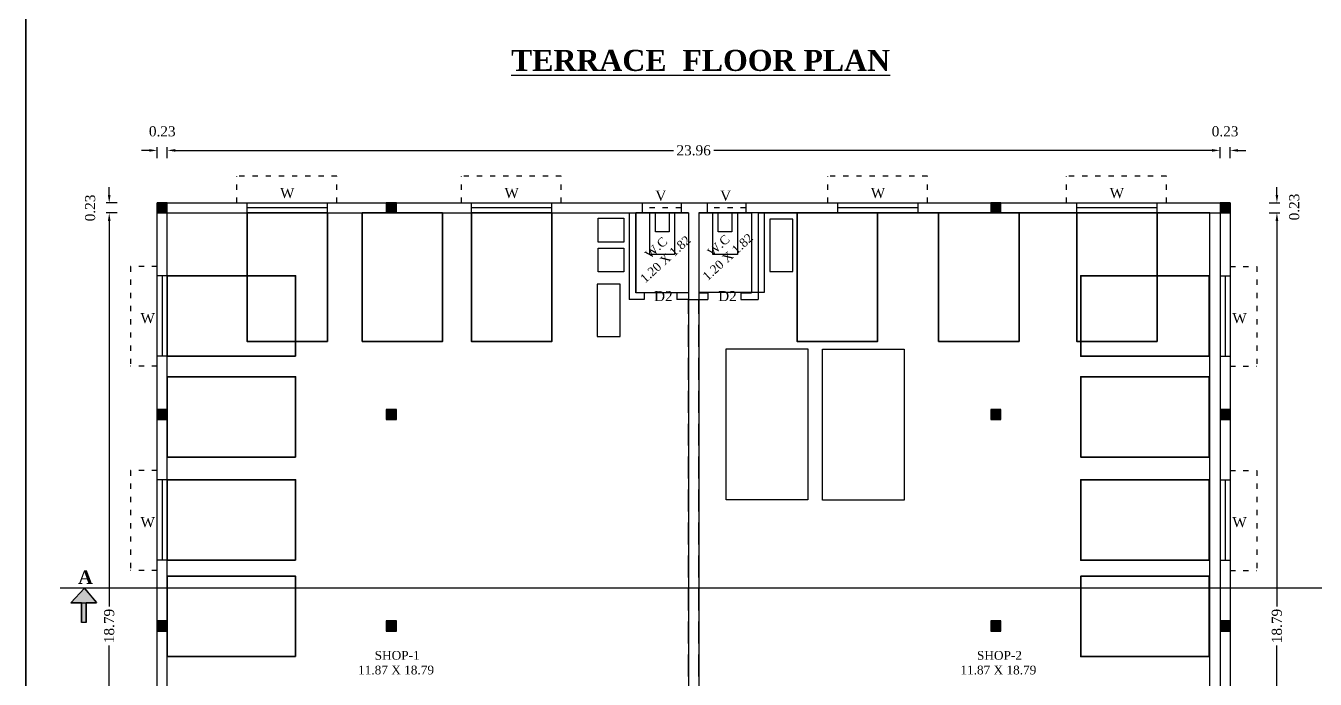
# Model space of a CAD drawing. Header units: metres. Extents: x 17422 to 45078, y -24482 to 1021.
# Drawn here: x 44910.15 to 44939.5, y -24435.72 to -24420.85 of the extents above; entities that cross this region are included whole.
import ezdxf

# ---------------------------------------------------------------- set-up
doc = ezdxf.new("R2010")
doc.units = ezdxf.units.M
doc.header["$MEASUREMENT"] = 0
doc.header["$PDMODE"] = 34
for name, pattern in [('ACAD_ISO03W100', [30, 12, -18]), ('DASHED', [0.75, 0.5, -0.25]), ('HIDDEN', [0.375, 0.25, -0.125]), ('PHANTOM2', [1.25, 0.625, -0.125, 0.125, -0.125, 0.125, -0.125])]:
    doc.linetypes.add(name, pattern=pattern)
for name, color, linetype in [('0 @ 1', 7, 'Continuous'), ('BLK_1_FLR_0_CARPET_AREA', 27, 'Continuous'), ('BLK_1_FLR_0_DRINKING_WATER', 7, 'Continuous'), ('BLK_1_FLR_0_REGULAR_ROOM_1', 3, 'Continuous'), ('BLK_1_FLR_0_ROOM_1_LIGHT_VENTILATION_1', 3, 'Continuous'), ('BLK_1_FLR_0_SP_WC', 233, 'Continuous'), ('BLK_1_FLR_0_URINAL', 235, 'Continuous'), ('BLK_1_FLR_0_WASH', 55, 'Continuous'), ('BLK_1_FLR_0_WATER_CLOSET', 213, 'Continuous'), ('TOILET_VENTILATION', 6, 'Continuous')]:
    doc.layers.add(name, color=color, linetype=linetype)
doc.layers.add('BLK_1_FLR_0_BLT_UP_AREA', color=8, linetype='Continuous', plot=False)
doc.layers.add('BLK_1_FLR_0_ROOF_AREA', color=54, linetype='Continuous', lineweight=18)
doc.styles.add('CODE', font='tahoma.ttf', dxfattribs={"height": 0.6})
doc.styles.add('plan9', font='times.ttf', dxfattribs={"height": 9})
doc.styles.get("Standard").update_dxf_attribs({"font": 'times.ttf', "height": 0.23})
doc.dimstyles.new('OUTER', dxfattribs={"dimscale": 0, "dimtxt": 0.3, "dimasz": 0.18, "dimexe": 0.18, "dimexo": 0.0625, "dimgap": 0.09, "dimtad": 0, "dimzin": 0, "dimdsep": 46, "dimtxsty": 'CODE', "dimcen": 0.09, "dimse1": 1, "dimse2": 1, "dimclrd": 256, "dimclrt": 6, "dimadec": 0, "dimazin": 0, "dimtfac": 1, "dimtofl": 0, "dimtmove": 0, "dimatfit": 3, "dimfxl": 0, "dimtolj": 1, "dimtzin": 0, "dimarcsym": 0})

# ---------------------------------------------------------------- blocks, each defined once
blk = doc.blocks.new('*D157')
at = {"color": 0, "linetype": 'HIDDEN', "lineweight": -2}
for p, q in [((44913.14, -24423.866), (44913.14, -24423.506)), ((44913.37, -24423.866), (44913.37, -24423.506))]:
    blk.add_line(p, q, dxfattribs=at)
at = {"color": 0, "linetype": 'PHANTOM2', "lineweight": -2}
for p, q in [((44912.96, -24423.686), (44912.78, -24423.686)), ((44913.55, -24423.686), (44913.73, -24423.686))]:
    blk.add_line(p, q, dxfattribs=at)
at = {"color": 0, "lineweight": 30}
for points in [[(44912.96, -24423.656), (44912.96, -24423.716), (44913.14, -24423.686)], [(44913.55, -24423.656), (44913.55, -24423.716), (44913.37, -24423.686)]]:
    blk.add_solid(points, dxfattribs=at)
at = {"layer": 'Defpoints', "color": 0, "lineweight": 30}
for p in [(44913.37, -24423.686), (44913.14, -24424.88), (44913.37, -24425.11)]:
    blk.add_point(p, dxfattribs=at)
at = {"color": 0, "lineweight": -3, "insert": (44913.255, -24423.254), "char_height": 0.23, "attachment_point": 5}
blk.add_mtext('\\A1;0.23', dxfattribs=at)
blk = doc.blocks.new('*D158')
at = {"color": 0, "linetype": 'HIDDEN', "lineweight": -2}
for p, q in [((44913.37, -24423.866), (44913.37, -24423.506)), ((44937.331, -24423.866), (44937.331, -24423.506))]:
    blk.add_line(p, q, dxfattribs=at)
at = {"color": 0, "lineweight": -2}
for p, q in [((44913.55, -24423.686), (44924.888, -24423.686)), ((44937.151, -24423.686), (44925.812, -24423.686))]:
    blk.add_line(p, q, dxfattribs=at)
at = {"color": 0, "lineweight": 30}
for points in [[(44913.55, -24423.656), (44913.55, -24423.716), (44913.37, -24423.686)], [(44937.151, -24423.656), (44937.151, -24423.716), (44937.331, -24423.686)]]:
    blk.add_solid(points, dxfattribs=at)
at = {"layer": 'Defpoints', "color": 0, "lineweight": 30}
for p in [(44937.331, -24423.686), (44913.37, -24425.11), (44937.331, -24425.11)]:
    blk.add_point(p, dxfattribs=at)
at = {"color": 0, "lineweight": -3, "insert": (44925.35, -24423.686), "char_height": 0.23, "attachment_point": 5}
blk.add_mtext('\\A1;23.96', dxfattribs=at)
blk = doc.blocks.new('*D159')
at = {"color": 0, "linetype": 'HIDDEN', "lineweight": -2}
for p, q in [((44937.331, -24423.866), (44937.331, -24423.506)), ((44937.561, -24423.866), (44937.561, -24423.506))]:
    blk.add_line(p, q, dxfattribs=at)
at = {"color": 0, "linetype": 'PHANTOM2', "lineweight": -2}
for p, q in [((44937.151, -24423.686), (44936.971, -24423.686)), ((44937.741, -24423.686), (44937.921, -24423.686))]:
    blk.add_line(p, q, dxfattribs=at)
at = {"color": 0, "lineweight": 30}
for points in [[(44937.151, -24423.656), (44937.151, -24423.716), (44937.331, -24423.686)], [(44937.741, -24423.656), (44937.741, -24423.716), (44937.561, -24423.686)]]:
    blk.add_solid(points, dxfattribs=at)
at = {"layer": 'Defpoints', "color": 0, "lineweight": 30}
for p in [(44937.561, -24423.686), (44937.561, -24424.88), (44937.331, -24425.11)]:
    blk.add_point(p, dxfattribs=at)
at = {"color": 0, "lineweight": -3, "insert": (44937.446, -24423.254), "char_height": 0.23, "attachment_point": 5}
blk.add_mtext('\\A1;0.23', dxfattribs=at)
blk = doc.blocks.new('*D162')
at = {"color": 0, "linetype": 'HIDDEN', "lineweight": -2}
for p, q in [((44912.228, -24425.11), (44911.868, -24425.11)), ((44912.228, -24443.904), (44911.868, -24443.904))]:
    blk.add_line(p, q, dxfattribs=at)
at = {"color": 0, "lineweight": -2}
for p, q in [((44912.048, -24425.29), (44912.048, -24434.062)), ((44912.048, -24443.724), (44912.048, -24434.952))]:
    blk.add_line(p, q, dxfattribs=at)
at = {"color": 0, "lineweight": 30}
for points in [[(44912.018, -24425.29), (44912.078, -24425.29), (44912.048, -24425.11)], [(44912.018, -24443.724), (44912.078, -24443.724), (44912.048, -24443.904)]]:
    blk.add_solid(points, dxfattribs=at)
at = {"layer": 'Defpoints', "color": 0, "lineweight": 30}
for p in [(44912.048, -24425.11), (44913.37, -24425.11), (44913.37, -24443.904)]:
    blk.add_point(p, dxfattribs=at)
at = {"color": 0, "lineweight": -3, "insert": (44912.048, -24434.507), "char_height": 0.23, "attachment_point": 5, "rotation": 90}
blk.add_mtext('\\A1;18.79', dxfattribs=at)
blk = doc.blocks.new('*D163')
at = {"color": 0, "lineweight": -2}
for p, q in [((44912.048, -24424.7), (44912.048, -24424.52)), ((44912.048, -24425.29), (44912.048, -24425.47))]:
    blk.add_line(p, q, dxfattribs=at)
at = {"color": 0, "linetype": 'HIDDEN', "lineweight": -2}
for p, q in [((44912.228, -24424.88), (44911.868, -24424.88)), ((44912.228, -24425.11), (44911.868, -24425.11))]:
    blk.add_line(p, q, dxfattribs=at)
at = {"color": 0, "lineweight": 30}
for points in [[(44912.018, -24424.7), (44912.078, -24424.7), (44912.048, -24424.88)], [(44912.018, -24425.29), (44912.078, -24425.29), (44912.048, -24425.11)]]:
    blk.add_solid(points, dxfattribs=at)
at = {"layer": 'Defpoints', "color": 0, "lineweight": 30}
for p in [(44912.048, -24424.88), (44913.14, -24424.88), (44913.37, -24425.11)]:
    blk.add_point(p, dxfattribs=at)
at = {"color": 0, "lineweight": -3, "insert": (44911.615, -24424.995), "char_height": 0.23, "attachment_point": 5, "rotation": 90}
blk.add_mtext('\\A1;0.23', dxfattribs=at)
blk = doc.blocks.new('*D165')
at = {"color": 0, "lineweight": -2}
for p, q in [((44938.626, -24424.7), (44938.626, -24424.52)), ((44938.626, -24425.29), (44938.626, -24425.47))]:
    blk.add_line(p, q, dxfattribs=at)
at = {"color": 0, "linetype": 'HIDDEN', "lineweight": -2}
for p, q in [((44938.446, -24424.88), (44938.806, -24424.88)), ((44938.446, -24425.11), (44938.806, -24425.11))]:
    blk.add_line(p, q, dxfattribs=at)
at = {"color": 0, "lineweight": 30}
for points in [[(44938.596, -24424.7), (44938.656, -24424.7), (44938.626, -24424.88)], [(44938.596, -24425.29), (44938.656, -24425.29), (44938.626, -24425.11)]]:
    blk.add_solid(points, dxfattribs=at)
at = {"layer": 'Defpoints', "color": 0, "lineweight": 30}
for p in [(44937.561, -24424.88), (44938.626, -24424.88), (44937.331, -24425.11)]:
    blk.add_point(p, dxfattribs=at)
at = {"color": 0, "lineweight": -3, "insert": (44939.022, -24424.974), "char_height": 0.23, "attachment_point": 5, "rotation": 90}
blk.add_mtext('\\A1;0.23', dxfattribs=at)
blk = doc.blocks.new('*D168')
at = {"color": 0, "linetype": 'HIDDEN', "lineweight": -2}
for p, q in [((44938.446, -24425.11), (44938.806, -24425.11)), ((44938.446, -24443.904), (44938.806, -24443.904))]:
    blk.add_line(p, q, dxfattribs=at)
at = {"color": 0, "lineweight": -2}
for p, q in [((44938.626, -24425.29), (44938.626, -24434.062)), ((44938.626, -24443.724), (44938.626, -24434.952))]:
    blk.add_line(p, q, dxfattribs=at)
at = {"color": 0, "lineweight": 30}
for points in [[(44938.596, -24425.29), (44938.656, -24425.29), (44938.626, -24425.11)], [(44938.596, -24443.724), (44938.656, -24443.724), (44938.626, -24443.904)]]:
    blk.add_solid(points, dxfattribs=at)
at = {"layer": 'Defpoints', "color": 0, "lineweight": 30}
for p in [(44937.561, -24425.11), (44938.626, -24425.11), (44937.331, -24443.904)]:
    blk.add_point(p, dxfattribs=at)
at = {"color": 0, "lineweight": -3, "insert": (44938.626, -24434.507), "char_height": 0.23, "attachment_point": 5, "rotation": 90}
blk.add_mtext('\\A1;18.79', dxfattribs=at)

msp = doc.modelspace()

# ---------------------------------------------------------------- hatches: boundary and pattern name
at = {"lineweight": -3}
h = msp.add_hatch(color=256, dxfattribs=at)
h.dxf.hatch_style = 1
h.paths.add_polyline_path([(44913.3701, -24424.88004), (44913.1401, -24424.88004), (44913.1401, -24425.11004), (44913.3701, -24425.11004)])
h = msp.add_hatch(color=256, dxfattribs=at)
h.dxf.hatch_style = 1
h.paths.add_polyline_path([(44918.58521, -24424.88004), (44918.35521, -24424.88004), (44918.35521, -24425.11004), (44918.58521, -24425.11004)])
h = msp.add_hatch(color=256, dxfattribs=at)
h.dxf.hatch_style = 1
h.paths.add_polyline_path([(44932.34542, -24424.88004), (44932.11542, -24424.88004), (44932.11542, -24425.11004), (44932.34542, -24425.11004)])
h = msp.add_hatch(color=256, dxfattribs=at)
h.dxf.hatch_style = 1
h.paths.add_polyline_path([(44937.56053, -24424.88004), (44937.33053, -24424.88004), (44937.33053, -24425.11004), (44937.56053, -24425.11004)])
h = msp.add_hatch(color=256, dxfattribs=at)
h.dxf.hatch_style = 1
h.paths.add_polyline_path([(44913.3701, -24429.5784), (44913.1401, -24429.5784), (44913.1401, -24429.8084), (44913.3701, -24429.8084)])
h = msp.add_hatch(color=256, dxfattribs=at)
h.dxf.hatch_style = 1
h.paths.add_polyline_path([(44918.58521, -24429.5784), (44918.35521, -24429.5784), (44918.35521, -24429.8084), (44918.58521, -24429.8084)])
h = msp.add_hatch(color=256, dxfattribs=at)
h.dxf.hatch_style = 1
h.paths.add_polyline_path([(44932.34542, -24429.5784), (44932.11542, -24429.5784), (44932.11542, -24429.8084), (44932.34542, -24429.8084)])
h = msp.add_hatch(color=256, dxfattribs=at)
h.dxf.hatch_style = 1
h.paths.add_polyline_path([(44937.56053, -24429.5784), (44937.33053, -24429.5784), (44937.33053, -24429.8084), (44937.56053, -24429.8084)])
h = msp.add_hatch(color=256, dxfattribs=at)
h.dxf.hatch_style = 1
h.paths.add_polyline_path([(44911.41984, -24434.42741), (44911.41984, -24433.97622), (44911.17561, -24433.97622), (44911.48434, -24433.6463), (44911.7566, -24433.97622), (44911.52672, -24433.97622), (44911.52672, -24434.42741)])
h = msp.add_hatch(color=256, dxfattribs=at)
h.dxf.hatch_style = 1
h.paths.add_polyline_path([(44913.3701, -24434.39177), (44913.1401, -24434.39177), (44913.1401, -24434.62177), (44913.3701, -24434.62177)])
h = msp.add_hatch(color=256, dxfattribs=at)
h.dxf.hatch_style = 1
h.paths.add_polyline_path([(44918.58521, -24434.39177), (44918.35521, -24434.39177), (44918.35521, -24434.62177), (44918.58521, -24434.62177)])
h = msp.add_hatch(color=256, dxfattribs=at)
h.dxf.hatch_style = 1
h.paths.add_polyline_path([(44932.34542, -24434.39177), (44932.11542, -24434.39177), (44932.11542, -24434.62177), (44932.34542, -24434.62177)])
h = msp.add_hatch(color=256, dxfattribs=at)
h.dxf.hatch_style = 1
h.paths.add_polyline_path([(44937.56053, -24434.39177), (44937.33053, -24434.39177), (44937.33053, -24434.62177), (44937.56053, -24434.62177)])

# ---------------------------------------------------------------- linework, layer by layer
for p, q in [((44913.1401, -24424.88004), (44937.56053, -24424.88004)), ((44913.1401, -24447.3335), (44913.1401, -24424.88004)), ((44913.1401, -24444.1335), (44913.1401, -24424.88004)), ((44913.1401, -24424.88004), (44937.56053, -24424.88004)), ((44915.1862, -24425.11004), (44915.1862, -24424.88004)), ((44917.0162, -24424.99504), (44915.1862, -24424.99504)), ((44917.0162, -24425.11004), (44917.0162, -24424.88004)), ((44917.0162, -24425.11004), (44917.0162, -24424.88004)), ((44917.0162, -24425.11004), (44917.0162, -24424.88004)), ((44917.0162, -24425.11004), (44917.0162, -24424.88004)), ((44917.0162, -24425.11004), (44917.0162, -24424.88004)), ((44917.0162, -24425.11004), (44917.0162, -24424.88004)), ((44917.0162, -24425.11004), (44917.0162, -24424.88004)), ((44917.0162, -24425.11004), (44917.0162, -24424.88004)), ((44917.0162, -24425.11004), (44917.0162, -24424.88004)), ((44917.0162, -24425.11004), (44917.0162, -24424.88004)), ((44917.0162, -24425.11004), (44917.0162, -24424.88004)), ((44920.29305, -24425.11004), (44920.29305, -24424.88004)), ((44922.12305, -24424.99504), (44920.29305, -24424.99504)), ((44922.12305, -24425.11004), (44922.12305, -24424.88004)), ((44922.12305, -24425.11004), (44922.12305, -24424.88004)), ((44922.12305, -24425.11004), (44922.12305, -24424.88004)), ((44922.12305, -24425.11004), (44922.12305, -24424.88004)), ((44922.12305, -24425.11004), (44922.12305, -24424.88004)), ((44922.12305, -24425.11004), (44922.12305, -24424.88004)), ((44922.12305, -24425.11004), (44922.12305, -24424.88004)), ((44922.12305, -24425.11004), (44922.12305, -24424.88004)), ((44922.12305, -24425.11004), (44922.12305, -24424.88004)), ((44922.12305, -24425.11004), (44922.12305, -24424.88004)), ((44922.12305, -24425.11004), (44922.12305, -24424.88004)), ((44924.17948, -24424.88004), (44924.17948, -24425.11004)), ((44925.06448, -24424.88004), (44925.06448, -24425.11004)), ((44925.65535, -24424.88004), (44925.65535, -24425.11004)), ((44926.54035, -24424.88004), (44926.54035, -24425.11004)), ((44928.6312, -24425.11004), (44928.6312, -24424.88004)), ((44930.4612, -24424.99504), (44928.6312, -24424.99504)), ((44930.4612, -24425.11004), (44930.4612, -24424.88004)), ((44930.4612, -24425.11004), (44930.4612, -24424.88004)), ((44930.4612, -24425.11004), (44930.4612, -24424.88004)), ((44930.4612, -24425.11004), (44930.4612, -24424.88004)), ((44930.4612, -24425.11004), (44930.4612, -24424.88004)), ((44930.4612, -24425.11004), (44930.4612, -24424.88004)), ((44930.4612, -24425.11004), (44930.4612, -24424.88004)), ((44930.4612, -24425.11004), (44930.4612, -24424.88004)), ((44930.4612, -24425.11004), (44930.4612, -24424.88004)), ((44930.4612, -24425.11004), (44930.4612, -24424.88004)), ((44930.4612, -24425.11004), (44930.4612, -24424.88004)), ((44934.06813, -24425.11004), (44934.06813, -24424.88004)), ((44935.89813, -24424.99504), (44934.06813, -24424.99504)), ((44935.89813, -24425.11004), (44935.89813, -24424.88004)), ((44935.89813, -24425.11004), (44935.89813, -24424.88004)), ((44935.89813, -24425.11004), (44935.89813, -24424.88004)), ((44935.89813, -24425.11004), (44935.89813, -24424.88004)), ((44935.89813, -24425.11004), (44935.89813, -24424.88004)), ((44935.89813, -24425.11004), (44935.89813, -24424.88004)), ((44935.89813, -24425.11004), (44935.89813, -24424.88004)), ((44935.89813, -24425.11004), (44935.89813, -24424.88004)), ((44935.89813, -24425.11004), (44935.89813, -24424.88004)), ((44935.89813, -24425.11004), (44935.89813, -24424.88004)), ((44935.89813, -24425.11004), (44935.89813, -24424.88004)), ((44937.56053, -24424.88004), (44937.56053, -24447.3335)), ((44937.56053, -24424.88004), (44937.56053, -24444.1335)), ((44913.3701, -24425.11004), (44923.88531, -24425.11004)), ((44913.3701, -24443.9035), (44913.3701, -24425.11004)), ((44924.03531, -24425.11004), (44925.23531, -24425.11004)), ((44925.23531, -24425.11004), (44924.03531, -24425.11004)), ((44925.46531, -24425.11004), (44926.66531, -24425.11004)), ((44926.81531, -24425.11004), (44937.33053, -24425.11004)), ((44937.33053, -24425.11004), (44937.33053, -24443.9035)), ((44913.3701, -24426.53856), (44913.1401, -24426.53856)), ((44913.3701, -24426.53856), (44913.1401, -24426.53856)), ((44913.3701, -24426.53856), (44913.1401, -24426.53856)), ((44913.3701, -24426.53856), (44913.1401, -24426.53856)), ((44913.3701, -24426.53856), (44913.1401, -24426.53856)), ((44913.3701, -24426.53856), (44913.1401, -24426.53856)), ((44913.3701, -24426.53856), (44913.1401, -24426.53856)), ((44913.3701, -24426.53856), (44913.1401, -24426.53856)), ((44913.3701, -24426.53856), (44913.1401, -24426.53856)), ((44913.3701, -24426.53856), (44913.1401, -24426.53856)), ((44913.3701, -24426.53856), (44913.1401, -24426.53856)), ((44913.2551, -24426.53856), (44913.2551, -24428.36856)), ((44937.33053, -24426.53856), (44937.56053, -24426.53856)), ((44937.33053, -24426.53856), (44937.56053, -24426.53856)), ((44937.33053, -24426.53856), (44937.56053, -24426.53856)), ((44937.33053, -24426.53856), (44937.56053, -24426.53856)), ((44937.33053, -24426.53856), (44937.56053, -24426.53856)), ((44937.33053, -24426.53856), (44937.56053, -24426.53856)), ((44937.33053, -24426.53856), (44937.56053, -24426.53856)), ((44937.33053, -24426.53856), (44937.56053, -24426.53856)), ((44937.33053, -24426.53856), (44937.56053, -24426.53856)), ((44937.33053, -24426.53856), (44937.56053, -24426.53856)), ((44937.33053, -24426.53856), (44937.56053, -24426.53856)), ((44937.44553, -24426.53856), (44937.44553, -24428.36856)), ((44924.2204, -24427.08004), (44923.88531, -24427.08004)), ((44924.2204, -24426.93004), (44924.03531, -24426.93004)), ((44924.2204, -24426.93004), (44924.2204, -24427.08004)), ((44925.23531, -24426.93004), (44924.9704, -24426.93004)), ((44924.9704, -24426.93004), (44924.9704, -24427.08004)), ((44925.23531, -24427.08004), (44924.9704, -24427.08004)), ((44925.23531, -24427.08004), (44925.67605, -24427.08004)), ((44925.46531, -24426.93004), (44925.67605, -24426.93004)), ((44925.67605, -24426.93004), (44925.67605, -24427.08004)), ((44926.42605, -24426.93004), (44926.66531, -24426.93004)), ((44926.42605, -24426.93004), (44926.42605, -24427.08004)), ((44926.42605, -24427.08004), (44926.81531, -24427.08004)), ((44913.3701, -24428.36856), (44913.1401, -24428.36856)), ((44937.33053, -24428.36856), (44937.56053, -24428.36856)), ((44913.3701, -24431.18012), (44913.1401, -24431.18012)), ((44913.3701, -24431.18012), (44913.1401, -24431.18012)), ((44913.3701, -24431.18012), (44913.1401, -24431.18012)), ((44913.3701, -24431.18012), (44913.1401, -24431.18012)), ((44913.3701, -24431.18012), (44913.1401, -24431.18012)), ((44913.3701, -24431.18012), (44913.1401, -24431.18012)), ((44913.3701, -24431.18012), (44913.1401, -24431.18012)), ((44913.3701, -24431.18012), (44913.1401, -24431.18012)), ((44913.3701, -24431.18012), (44913.1401, -24431.18012)), ((44913.3701, -24431.18012), (44913.1401, -24431.18012)), ((44913.3701, -24431.18012), (44913.1401, -24431.18012)), ((44913.2551, -24431.18012), (44913.2551, -24433.01012)), ((44937.33053, -24431.18012), (44937.56053, -24431.18012)), ((44937.33053, -24431.18012), (44937.56053, -24431.18012)), ((44937.33053, -24431.18012), (44937.56053, -24431.18012)), ((44937.33053, -24431.18012), (44937.56053, -24431.18012)), ((44937.33053, -24431.18012), (44937.56053, -24431.18012)), ((44937.33053, -24431.18012), (44937.56053, -24431.18012)), ((44937.33053, -24431.18012), (44937.56053, -24431.18012)), ((44937.33053, -24431.18012), (44937.56053, -24431.18012)), ((44937.33053, -24431.18012), (44937.56053, -24431.18012)), ((44937.33053, -24431.18012), (44937.56053, -24431.18012)), ((44937.33053, -24431.18012), (44937.56053, -24431.18012)), ((44937.44553, -24431.18012), (44937.44553, -24433.01012)), ((44913.3701, -24433.01012), (44913.1401, -24433.01012)), ((44937.33053, -24433.01012), (44937.56053, -24433.01012)), ((44967.95124, -24433.6463), (44910.92792, -24433.6463)), ((44911.48434, -24433.6463), (44911.17561, -24433.97622)), ((44911.76247, -24433.97388), (44911.48434, -24433.6463)), ((44911.17561, -24433.97622), (44911.7566, -24433.97622)), ((44911.41984, -24433.97622), (44911.41984, -24434.42741)), ((44911.41984, -24433.97622), (44911.41984, -24434.42741)), ((44911.52672, -24434.42741), (44911.52672, -24433.97622)), ((44911.52672, -24434.42741), (44911.52672, -24433.97622))]:
    msp.add_line(p, q, dxfattribs=at)
at = {"linetype": 'ACAD_ISO03W100', "lineweight": -3, "ltscale": 0.01}
for p, q in [((44925.06448, -24424.99504), (44924.17948, -24424.99504)), ((44926.54035, -24424.99504), (44925.65535, -24424.99504))]:
    msp.add_line(p, q, dxfattribs=at)
at = {"linetype": 'DASHED', "lineweight": -3}
for p, q in [((44925.23531, -24439.4035), (44925.23531, -24427.08004)), ((44925.46531, -24439.4035), (44925.46531, -24427.08004))]:
    msp.add_line(p, q, dxfattribs=at)
at = {"lineweight": 30}
for points in [[(44910.14898, -24450.37317), (44972.28704, -24450.37317), (44972.28704, -24394.67421), (44910.14898, -24394.67421)], [(44910.14898, -24394.67421), (44984.78496, -24394.67421), (44984.78496, -24450.37317), (44910.14898, -24450.37317)]]:
    msp.add_lwpolyline(points, close=True, dxfattribs=at)
at = {"linetype": 'ACAD_ISO03W100', "lineweight": -3, "ltscale": 0.01}
for points in [[(44914.9562, -24424.88004), (44914.9562, -24424.27004)], [(44917.2292, -24424.88004), (44917.2292, -24424.27004), (44914.9562, -24424.27004)], [(44920.06305, -24424.88004), (44920.06305, -24424.27004)], [(44922.33605, -24424.88004), (44922.33605, -24424.27004), (44920.06305, -24424.27004)], [(44928.4012, -24424.88004), (44928.4012, -24424.27004)], [(44930.6742, -24424.88004), (44930.6742, -24424.27004), (44928.4012, -24424.27004)], [(44933.83813, -24424.88004), (44933.83813, -24424.27004)], [(44936.11113, -24424.88004), (44936.11113, -24424.27004), (44933.83813, -24424.27004)], [(44913.1401, -24426.32556), (44912.5301, -24426.32556), (44912.5301, -24428.59856)], [(44937.56053, -24426.32556), (44938.17053, -24426.32556), (44938.17053, -24428.59856)], [(44913.1401, -24428.59856), (44912.5301, -24428.59856)], [(44937.56053, -24428.59856), (44938.17053, -24428.59856)], [(44913.1401, -24430.96712), (44912.5301, -24430.96712), (44912.5301, -24433.24012)], [(44937.56053, -24430.96712), (44938.17053, -24430.96712), (44938.17053, -24433.24012)], [(44913.1401, -24433.24012), (44912.5301, -24433.24012)], [(44937.56053, -24433.24012), (44938.17053, -24433.24012)]]:
    msp.add_lwpolyline(points, dxfattribs=at)
at = {"lineweight": -3}
for points in [[(44913.3701, -24424.88004), (44913.1401, -24424.88004), (44913.1401, -24425.11004), (44913.3701, -24425.11004)], [(44913.1401, -24424.88004), (44937.56053, -24424.88004), (44937.56053, -24446.1335), (44913.1401, -24446.1335)], [(44918.58521, -24424.88004), (44918.35521, -24424.88004), (44918.35521, -24425.11004), (44918.58521, -24425.11004)], [(44932.34542, -24424.88004), (44932.11542, -24424.88004), (44932.11542, -24425.11004), (44932.34542, -24425.11004)], [(44937.56053, -24424.88004), (44937.33053, -24424.88004), (44937.33053, -24425.11004), (44937.56053, -24425.11004)], [(44913.3701, -24429.5784), (44913.1401, -24429.5784), (44913.1401, -24429.8084), (44913.3701, -24429.8084)], [(44918.58521, -24429.5784), (44918.35521, -24429.5784), (44918.35521, -24429.8084), (44918.58521, -24429.8084)], [(44932.34542, -24429.5784), (44932.11542, -24429.5784), (44932.11542, -24429.8084), (44932.34542, -24429.8084)], [(44937.56053, -24429.5784), (44937.33053, -24429.5784), (44937.33053, -24429.8084), (44937.56053, -24429.8084)], [(44911.41984, -24434.42741), (44911.41984, -24433.97622), (44911.17561, -24433.97622), (44911.48434, -24433.6463), (44911.7566, -24433.97622), (44911.52672, -24433.97622), (44911.52672, -24434.42741)], [(44913.3701, -24434.39177), (44913.1401, -24434.39177), (44913.1401, -24434.62177), (44913.3701, -24434.62177)], [(44918.58521, -24434.39177), (44918.35521, -24434.39177), (44918.35521, -24434.62177), (44918.58521, -24434.62177)], [(44932.34542, -24434.39177), (44932.11542, -24434.39177), (44932.11542, -24434.62177), (44932.34542, -24434.62177)], [(44937.56053, -24434.39177), (44937.33053, -24434.39177), (44937.33053, -24434.62177), (44937.56053, -24434.62177)]]:
    msp.add_lwpolyline(points, close=True, dxfattribs=at)
for points in [[(44923.88531, -24425.11004), (44923.88531, -24427.08004)], [(44924.03531, -24425.11004), (44924.03531, -24426.93004)], [(44925.23531, -24425.11004), (44925.23531, -24426.93004)], [(44925.46531, -24425.11004), (44925.46531, -24426.93004)], [(44926.66531, -24425.11004), (44926.66531, -24426.93004)], [(44926.81531, -24425.11004), (44926.81531, -24427.08004)]]:
    msp.add_lwpolyline(points, dxfattribs=at)
at = {"layer": 'BLK_1_FLR_0_BLT_UP_AREA', "color": 18, "lineweight": 0}
msp.add_lwpolyline([(44913.1401, -24424.88004), (44937.56053, -24424.88004), (44937.56053, -24446.1335), (44913.1401, -24446.1335)], close=True, dxfattribs=at)
at = {"layer": 'BLK_1_FLR_0_CARPET_AREA', "color": 18, "ltscale": 0.23}
for points in [[(44913.3701, -24425.11004), (44925.23531, -24425.11004), (44925.23531, -24439.4035), (44913.3701, -24439.4035)], [(44937.10053, -24425.11004), (44925.46531, -24425.11004), (44925.46531, -24439.4035), (44937.10053, -24439.4035)]]:
    msp.add_lwpolyline(points, close=True, dxfattribs=at)
at = {"layer": 'BLK_1_FLR_0_DRINKING_WATER', "color": 7, "lineweight": 30}
for points in [[(44926.0874, -24428.20139), (44927.94558, -24428.20139), (44927.94558, -24431.63624), (44926.0874, -24431.63624)], [(44928.28028, -24428.20803), (44930.13845, -24428.20803), (44930.13845, -24431.64288), (44928.28028, -24431.64288)]]:
    msp.add_lwpolyline(points, close=True, dxfattribs=at)
at = {"layer": 'BLK_1_FLR_0_REGULAR_ROOM_1', "color": 2, "lineweight": 0, "ltscale": 0.23}
for points in [[(44913.3701, -24425.11004), (44925.23531, -24425.11004), (44925.23531, -24439.4035), (44913.3701, -24439.4035)], [(44937.10053, -24425.11004), (44925.46531, -24425.11004), (44925.46531, -24439.4035), (44937.10053, -24439.4035)]]:
    msp.add_lwpolyline(points, close=True, dxfattribs=at)
at = {"layer": 'BLK_1_FLR_0_ROOF_AREA', "lineweight": -3}
msp.add_lwpolyline([(44913.1401, -24424.88004), (44937.56053, -24424.88004), (44937.56053, -24446.1335), (44913.1401, -24446.1335)], close=True, dxfattribs=at)
at = {"layer": 'BLK_1_FLR_0_ROOM_1_LIGHT_VENTILATION_1', "color": 2, "linetype": 'ByBlock', "lineweight": 35, "ltscale": 9}
for points in [[(44917.0162, -24425.11004), (44915.1862, -24425.11004), (44915.1862, -24428.03004), (44917.0162, -24428.03004)], [(44919.63593, -24425.11004), (44917.80593, -24425.11004), (44917.80593, -24428.03004), (44919.63593, -24428.03004)], [(44922.12305, -24425.11004), (44920.29305, -24425.11004), (44920.29305, -24428.03004), (44922.12305, -24428.03004)], [(44929.5362, -24425.11004), (44927.7062, -24425.11004), (44927.7062, -24428.03004), (44929.5362, -24428.03004)], [(44932.75671, -24425.11004), (44930.92671, -24425.11004), (44930.92671, -24428.03004), (44932.75671, -24428.03004)], [(44935.89813, -24425.11004), (44934.06813, -24425.11004), (44934.06813, -24428.03004), (44935.89813, -24428.03004)], [(44916.2901, -24428.36856), (44916.2901, -24426.53856), (44913.3701, -24426.53856), (44913.3701, -24428.36856)], [(44937.0809, -24428.36856), (44937.0809, -24426.53856), (44934.1609, -24426.53856), (44934.1609, -24428.36856)], [(44916.2901, -24430.66465), (44916.2901, -24428.83465), (44913.3701, -24428.83465), (44913.3701, -24430.66465)], [(44937.0809, -24430.66465), (44937.0809, -24428.83465), (44934.1609, -24428.83465), (44934.1609, -24430.66465)], [(44916.2901, -24433.01012), (44916.2901, -24431.18012), (44913.3701, -24431.18012), (44913.3701, -24433.01012)], [(44937.0809, -24433.01012), (44937.0809, -24431.18012), (44934.1609, -24431.18012), (44934.1609, -24433.01012)], [(44916.2901, -24435.20388), (44916.2901, -24433.37388), (44913.3701, -24433.37388), (44913.3701, -24435.20388)], [(44937.0809, -24435.20388), (44937.0809, -24433.37388), (44934.1609, -24433.37388), (44934.1609, -24435.20388)]]:
    msp.add_lwpolyline(points, close=True, dxfattribs=at)
at = {"layer": 'BLK_1_FLR_0_SP_WC', "lineweight": 30}
msp.add_lwpolyline([(44925.46623, -24426.91004), (44926.96623, -24426.91004), (44926.96623, -24425.11004), (44925.46623, -24425.11004)], close=True, dxfattribs=at)
at = {"layer": 'BLK_1_FLR_0_URINAL', "color": 235, "ltscale": 400}
for points in [[(44923.75788, -24425.22986), (44923.75788, -24425.77513), (44923.17788, -24425.77513), (44923.17788, -24425.22986)], [(44923.75788, -24425.90665), (44923.75788, -24426.45192), (44923.17788, -24426.45192), (44923.17788, -24425.90665)]]:
    msp.add_lwpolyline(points, close=True, dxfattribs=at)
at = {"layer": 'BLK_1_FLR_0_WASH', "color": 60}
for points in [[(44924.48105, -24425.5394), (44924.48105, -24425.11004), (44924.78958, -24425.11004), (44924.78958, -24425.5394)], [(44925.91105, -24425.5394), (44925.91105, -24425.11004), (44926.21958, -24425.11004), (44926.21958, -24425.5394)]]:
    msp.add_lwpolyline(points, close=True, dxfattribs=at)
at = {"layer": 'BLK_1_FLR_0_WASH', "color": 55}
msp.add_lwpolyline([(44927.08269, -24426.44455), (44927.60819, -24426.44455), (44927.60819, -24425.25345), (44927.08269, -24425.25345)], close=True, dxfattribs=at)
at = {"layer": 'BLK_1_FLR_0_WASH', "color": 56}
msp.add_lwpolyline([(44923.15068, -24427.91921), (44923.67618, -24427.91921), (44923.67618, -24426.7281), (44923.15068, -24426.7281)], close=True, dxfattribs=at)
at = {"layer": 'BLK_1_FLR_0_WATER_CLOSET', "color": 2, "ltscale": 0.23}
msp.add_lwpolyline([(44924.03531, -24425.11004), (44925.23531, -24425.11004), (44925.23531, -24426.93004), (44924.03531, -24426.93004)], close=True, dxfattribs=at)
at = {"layer": 'TOILET_VENTILATION', "color": 6}
for points in [[(44924.35448, -24426.05635), (44924.35448, -24425.11004), (44924.91615, -24425.11004), (44924.91615, -24426.05635)], [(44925.78448, -24426.05635), (44925.78448, -24425.11004), (44926.34615, -24425.11004), (44926.34615, -24426.05635)]]:
    msp.add_lwpolyline(points, close=True, dxfattribs=at)

# ---------------------------------------------------------------- texts
at = {"insert": (44921.19374, -24421.39851), "char_height": 0.3549699, "width": 15.1247797, "attachment_point": 1, "style": 'plan9'}
msp.add_mtext('\\pt1.06491;{\\fTimes New Roman|b1|i0|c0|p18;\\H1.35x;\\LTERRACE  FLOOR PLAN}', dxfattribs=at)
at = {"lineweight": -3, "ltscale": 0.23, "style": 'plan9'}
for s, insert, char_height, width, attachment_point in [('W', (44915.93824, -24424.5401), 0.22861, 0.3186018, 1), ('W', (44921.04508, -24424.5401), 0.22861, 0.3186018, 1), ('V', (44924.47781, -24424.60054), 0.22861, 0.3236018, 1), ('V', (44925.95368, -24424.60054), 0.22861, 0.3236018, 1), ('W', (44929.38324, -24424.5401), 0.22861, 0.3186018, 1), ('W', (44934.82016, -24424.5401), 0.22861, 0.3186018, 1), ('D2', (44924.44967, -24426.88611), 0.228609, 0.3236018, 1), ('D2', (44925.90885, -24426.88611), 0.228609, 0.3236018, 1), ('W', (44912.7611, -24427.38865), 0.22861, 0.3186018, 1), ('W', (44937.93953, -24427.38865), 0.22861, 0.3186018, 3), ('W', (44912.7611, -24432.03021), 0.22861, 0.3186018, 1), ('W', (44937.93953, -24432.03021), 0.22861, 0.3186018, 3), ('     SHOP-1\\P11.87 X 18.79', (44917.71245, -24435.07428), 0.2, 2.7965807, 1), ('     SHOP-2\\P11.87 X 18.79', (44931.42116, -24435.07426), 0.2, 2.7965807, 1)]:
    msp.add_mtext(s, dxfattribs=dict(at, insert=insert, char_height=char_height, width=width, attachment_point=attachment_point))
at = {"lineweight": -3, "ltscale": 0.23, "char_height": 0.2, "width": 1.6529075, "attachment_point": 1, "rotation": 42.324282, "style": 'plan9'}
for insert in [(44923.88669, -24426.321), (44925.30697, -24426.2701)]:
    msp.add_mtext('      W.C\\P1.20 X 1.82', dxfattribs=dict(at, insert=insert))
at = {"lineweight": -3, "insert": (44911.34087, -24433.24351), "char_height": 0.3047692, "width": 0.4677153, "attachment_point": 1, "style": 'plan9'}
msp.add_mtext('{\\fTimes New Roman|b1|i0|c0|p18;A}', dxfattribs=at)

# ---------------------------------------------------------------- dimensions: what is measured, and where the dimension line sits
at = {"layer": '0 @ 1', "lineweight": -3}
for base, p1, p2, override, picture, middle in [((44913.3701, -24423.68615), (44913.1401, -24424.88004), (44913.3701, -24425.11004), {"dimscale": 1, "dimtxt": 0.23, "dimtxsty": 'Standard', "dimse1": 0, "dimse2": 0, "dimclrd": 0, "dimclrt": 0, "dimtix": 0, "dimtofl": 0, "dimtmove": 2, "dimatfit": 3, "dimfxl": 0.18, "dimarcsym": 2}, '*D157', (44913.2551, -24423.25383)), ((44937.56053, -24423.68615), (44937.33053, -24425.11004), (44937.56053, -24424.88004), {"dimscale": 1, "dimtxt": 0.23, "dimtxsty": 'Standard', "dimse1": 0, "dimse2": 0, "dimclrd": 0, "dimclrt": 0, "dimtix": 0, "dimtofl": 0, "dimtmove": 2, "dimatfit": 3, "dimfxl": 0.18, "dimarcsym": 2}, '*D159', (44937.44553, -24423.25383)), ((44937.33053, -24423.68615), (44913.3701, -24425.11004), (44937.33053, -24425.11004), {"dimscale": 1, "dimtxt": 0.23, "dimtxsty": 'Standard', "dimse1": 0, "dimse2": 0, "dimclrd": 0, "dimclrt": 0, "dimtix": 0, "dimtofl": 0, "dimtmove": 0, "dimatfit": 3, "dimfxl": 0.18, "dimarcsym": 2}, '*D158', (44925.35031, -24423.68615))]:
    dim = msp.add_linear_dim(base=base, p1=p1, p2=p2, dimstyle='OUTER', override=override, dxfattribs=at)
    dim.commit()
    dim.dimension.update_dxf_attribs({"geometry": picture, "text_midpoint": middle})
for base, p1, p2, override, picture, middle in [((44912.04758, -24424.88004), (44913.3701, -24425.11004), (44913.1401, -24424.88004), {"dimscale": 1, "dimtxt": 0.23, "dimtxsty": 'Standard', "dimse1": 0, "dimse2": 0, "dimclrd": 0, "dimclrt": 0, "dimtix": 0, "dimtofl": 0, "dimtmove": 2, "dimatfit": 3, "dimfxl": 0.18, "dimarcsym": 2}, '*D163', (44911.61525, -24424.99504)), ((44912.04758, -24425.11004), (44913.3701, -24443.9035), (44913.3701, -24425.11004), {"dimscale": 1, "dimtxt": 0.23, "dimtxsty": 'Standard', "dimse1": 0, "dimse2": 0, "dimclrd": 0, "dimclrt": 0, "dimtix": 0, "dimtofl": 0, "dimtmove": 0, "dimatfit": 3, "dimfxl": 0.18, "dimarcsym": 2}, '*D162', (44912.04758, -24434.50677)), ((44938.6257, -24425.11004), (44937.33053, -24443.9035), (44937.56053, -24425.11004), {"dimscale": 1, "dimtxt": 0.23, "dimtxsty": 'Standard', "dimse1": 0, "dimse2": 0, "dimclrd": 0, "dimclrt": 0, "dimtix": 0, "dimtofl": 0, "dimtmove": 0, "dimatfit": 3, "dimfxl": 0.18, "dimarcsym": 2}, '*D168', (44938.6257, -24434.50677))]:
    dim = msp.add_linear_dim(base=base, p1=p1, p2=p2, angle=270, dimstyle='OUTER', override=override, dxfattribs=at)
    dim.commit()
    dim.dimension.update_dxf_attribs({"geometry": picture, "text_midpoint": middle})
dim = msp.add_linear_dim(base=(44938.6257, -24424.88004), p1=(44937.33053, -24425.11004), p2=(44937.56053, -24424.88004), angle=270, dimstyle='OUTER', override={"dimscale": 1, "dimtxt": 0.23, "dimtxsty": 'Standard', "dimse1": 0, "dimse2": 0, "dimclrd": 0, "dimclrt": 0, "dimtix": 0, "dimtofl": 0, "dimtmove": 2, "dimatfit": 3, "dimfxl": 0.18, "dimarcsym": 2}, dxfattribs=at)
dim.commit()
dim.dimension.update_dxf_attribs({"geometry": '*D165', "text_midpoint": (44939.02197, -24424.97443), "dimtype": 128})

doc.saveas('drawing.dxf')
